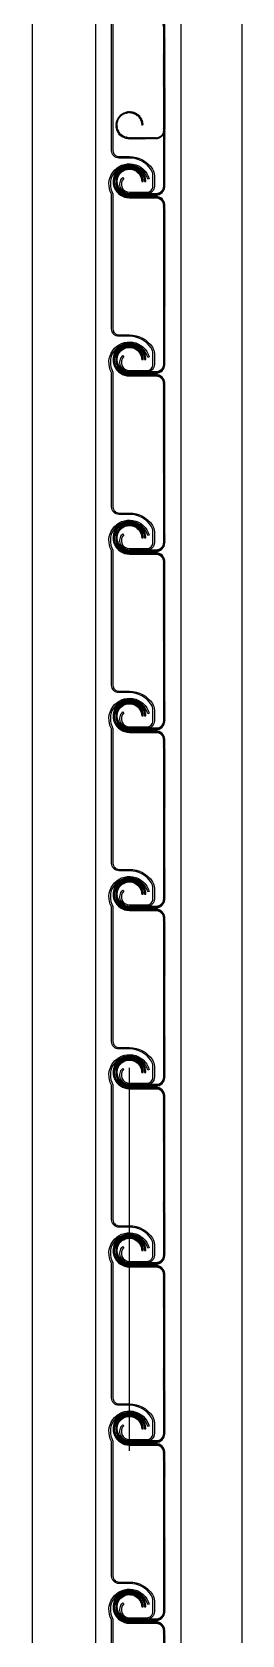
# Model space of a CAD drawing. Header units: millimetres. Extents: x 19868 to 801382, y -4805 to 85279.
# Drawn here: x 159350 to 159436, y 40353 to 41011 of the extents above; entities that cross this region are included whole.
import ezdxf

# ---------------------------------------------------------------- set-up
doc = ezdxf.new("R2010")
doc.units = ezdxf.units.MM
doc.header["$LTSCALE"] = 250
doc.layers.add('A-ETC-8', color=8, linetype='Continuous')

# ---------------------------------------------------------------- blocks, each defined once
blk = doc.blocks.new('C9fc9bb7c')
h = blk.add_hatch()
h.set_pattern_fill('ANSI31', color=256, scale=1.161, angle=-90, style=0)
h.set_pattern_definition([(315, (-1584085.85751, 212787.01352), (0.10261887162, 0.10261887162), [])])
h.paths.add_polyline_path([(710.8, 5942.26), (710.8, 5999.55), (710.8, 6006.69, 0.414214), (707.75, 6009.74), (696.9, 6009.74), (696.9, 6010.33), (707.75, 6010.33, -0.414214), (711.39, 6006.69), (711.39, 5999.55), (711.39, 5942.26)])
h.paths.add_polyline_path([(690.2, 6016.37), (690.79, 6016.37, 0.272094), (693.98, 6011.07), (692.9, 6011.07, -0.234313)])
h.paths.add_polyline_path([(690.2, 6016.37, -0.416993), (696.9, 6023.13), (696.9, 6022.55, 0.41726), (690.79, 6016.37)])
h.paths.add_polyline_path([(696.9, 6022.55), (696.9, 6023.13, -0.414214), (703.59, 6016.44), (703.01, 6016.44, 0.414214)])
h.paths.add_polyline_path([(692.9, 6011.07), (693.98, 6011.07, 0.125086), (696.9, 6010.33), (696.9, 6009.74, -0.161553)])
h.paths.add_polyline_path([(707.75, 5937.77), (696.9, 5937.77), (696.9, 5938.35), (704.06, 5938.35), (707.75, 5938.35, 0.414214), (710.8, 5941.41), (710.8, 5942.26), (711.39, 5942.26), (711.39, 5941.41, -0.414214)])
h.paths.add_polyline_path([(696.9, 5948.42), (696.9, 5949.01, -0.414214), (702.52, 5943.39), (701.93, 5943.39, 0.414214)])
h.paths.add_polyline_path([(691.39, 5942.26, -0.474498), (696.9, 5949.01), (696.9, 5948.42, 0.481821), (691.99, 5942.26)])
h.paths.add_polyline_path([(691.39, 5942.26), (691.99, 5942.26, 0.349691), (696.9, 5938.35), (696.9, 5937.77, -0.356394)])
h = blk.add_hatch()
h.set_pattern_fill('ANSI31', color=256, scale=1.161, angle=-90, style=0)
h.set_pattern_definition([(315, (-1584085.85751, 212763.95102), (0.10261887162, 0.10261887162), [])])
h.paths.add_polyline_path([(710.8, 5919.2), (710.8, 5976.49), (710.8, 5983.63, 0.414214), (707.75, 5986.68), (696.9, 5986.68), (696.9, 5987.27), (707.75, 5987.27, -0.414214), (711.39, 5983.63), (711.39, 5976.49), (711.39, 5919.2)])
h.paths.add_polyline_path([(690.2, 5993.31), (690.79, 5993.31, 0.272094), (693.98, 5988.01), (692.9, 5988.01, -0.234313)])
h.paths.add_polyline_path([(690.2, 5993.31, -0.416993), (696.9, 6000.07), (696.9, 5999.48, 0.41726), (690.79, 5993.31)])
h.paths.add_polyline_path([(696.9, 5999.48), (696.9, 6000.07, -0.414214), (703.59, 5993.38), (703.01, 5993.38, 0.414214)])
h.paths.add_polyline_path([(692.9, 5988.01), (693.98, 5988.01, 0.125086), (696.9, 5987.27), (696.9, 5986.68, -0.161553)])
h.paths.add_polyline_path([(707.75, 5914.7), (696.9, 5914.7), (696.9, 5915.29), (704.06, 5915.29), (707.75, 5915.29, 0.414214), (710.8, 5918.35), (710.8, 5919.2), (711.39, 5919.2), (711.39, 5918.35, -0.414214)])
h.paths.add_polyline_path([(696.9, 5925.36), (696.9, 5925.94, -0.414214), (702.52, 5920.32), (701.93, 5920.32, 0.414214)])
h.paths.add_polyline_path([(691.39, 5919.2, -0.474498), (696.9, 5925.94), (696.9, 5925.36, 0.481821), (691.99, 5919.2)])
h.paths.add_polyline_path([(691.39, 5919.2), (691.99, 5919.2, 0.349691), (696.9, 5915.29), (696.9, 5914.7, -0.356394)])
h = blk.add_hatch()
h.set_pattern_fill('ANSI31', color=256, scale=1.161, angle=-90, style=0)
h.set_pattern_definition([(315, (-1584085.85751, 212690.88852), (0.10261887162, 0.10261887162), [])])
h.paths.add_polyline_path([(710.8, 5846.14), (710.8, 5903.42), (710.8, 5910.56, 0.414214), (707.75, 5913.62), (696.9, 5913.62), (696.9, 5914.2), (707.75, 5914.2, -0.414214), (711.39, 5910.56), (711.39, 5903.42), (711.39, 5846.14)])
h.paths.add_polyline_path([(690.2, 5920.25), (690.79, 5920.25, 0.272094), (693.98, 5914.95), (692.9, 5914.95, -0.234313)])
h.paths.add_polyline_path([(690.2, 5920.25, -0.416993), (696.9, 5927.01), (696.9, 5926.42, 0.41726), (690.79, 5920.25)])
h.paths.add_polyline_path([(696.9, 5926.42), (696.9, 5927.01, -0.414214), (703.59, 5920.31), (703.01, 5920.31, 0.414214)])
h.paths.add_polyline_path([(692.9, 5914.95), (693.98, 5914.95, 0.125086), (696.9, 5914.2), (696.9, 5913.62, -0.161553)])
h.paths.add_polyline_path([(707.75, 5841.64), (696.9, 5841.64), (696.9, 5842.23), (704.06, 5842.23), (707.75, 5842.23, 0.414214), (710.8, 5845.28), (710.8, 5846.14), (711.39, 5846.14), (711.39, 5845.28, -0.414214)])
h.paths.add_polyline_path([(696.9, 5852.3), (696.9, 5852.88, -0.414214), (702.52, 5847.26), (701.93, 5847.26, 0.414214)])
h.paths.add_polyline_path([(691.39, 5846.14, -0.474498), (696.9, 5852.88), (696.9, 5852.3, 0.481821), (691.99, 5846.14)])
h.paths.add_polyline_path([(691.39, 5846.14), (691.99, 5846.14, 0.349691), (696.9, 5842.23), (696.9, 5841.64, -0.356394)])
h = blk.add_hatch()
h.set_pattern_fill('ANSI31', color=256, scale=1.161, angle=-90, style=0)
h.set_pattern_definition([(315, (-1584085.85751, 212617.82602), (0.10261887162, 0.10261887162), [])])
h.paths.add_polyline_path([(710.8, 5773.08), (710.8, 5830.36), (710.8, 5837.5, 0.414214), (707.75, 5840.56), (696.9, 5840.56), (696.9, 5841.14), (707.75, 5841.14, -0.414214), (711.39, 5837.5), (711.39, 5830.36), (711.39, 5773.08)])
h.paths.add_polyline_path([(690.2, 5847.19), (690.79, 5847.19, 0.272094), (693.98, 5841.88), (692.9, 5841.88, -0.234313)])
h.paths.add_polyline_path([(690.2, 5847.19, -0.416993), (696.9, 5853.95), (696.9, 5853.36, 0.41726), (690.79, 5847.19)])
h.paths.add_polyline_path([(696.9, 5853.36), (696.9, 5853.95, -0.414214), (703.59, 5847.25), (703.01, 5847.25, 0.414214)])
h.paths.add_polyline_path([(692.9, 5841.88), (693.98, 5841.88, 0.125086), (696.9, 5841.14), (696.9, 5840.56, -0.161553)])
h.paths.add_polyline_path([(707.75, 5768.58), (696.9, 5768.58), (696.9, 5769.17), (704.06, 5769.17), (707.75, 5769.17, 0.414214), (710.8, 5772.22), (710.8, 5773.08), (711.39, 5773.08), (711.39, 5772.22, -0.414214)])
h.paths.add_polyline_path([(696.9, 5779.23), (696.9, 5779.82, -0.414214), (702.52, 5774.2), (701.93, 5774.2, 0.414214)])
h.paths.add_polyline_path([(691.39, 5773.08, -0.474498), (696.9, 5779.82), (696.9, 5779.23, 0.481821), (691.99, 5773.08)])
h.paths.add_polyline_path([(691.39, 5773.08), (691.99, 5773.08, 0.349691), (696.9, 5769.17), (696.9, 5768.58, -0.356394)])
h = blk.add_hatch()
h.set_pattern_fill('ANSI31', color=256, scale=1.161, angle=-90, style=0)
h.set_pattern_definition([(315, (-1584085.85751, 212544.76352), (0.10261887162, 0.10261887162), [])])
h.paths.add_polyline_path([(710.8, 5700.01), (710.8, 5757.3), (710.8, 5764.44, 0.414214), (707.75, 5767.49), (696.9, 5767.49), (696.9, 5768.08), (707.75, 5768.08, -0.414214), (711.39, 5764.44), (711.39, 5757.3), (711.39, 5700.01)])
h.paths.add_polyline_path([(690.2, 5774.12), (690.79, 5774.12, 0.272094), (693.98, 5768.82), (692.9, 5768.82, -0.234313)])
h.paths.add_polyline_path([(690.2, 5774.12, -0.416993), (696.9, 5780.88), (696.9, 5780.3, 0.41726), (690.79, 5774.12)])
h.paths.add_polyline_path([(696.9, 5780.3), (696.9, 5780.88, -0.414214), (703.59, 5774.19), (703.01, 5774.19, 0.414214)])
h.paths.add_polyline_path([(692.9, 5768.82), (693.98, 5768.82, 0.125086), (696.9, 5768.08), (696.9, 5767.49, -0.161553)])
h.paths.add_polyline_path([(707.75, 5695.52), (696.9, 5695.52), (696.9, 5696.1), (704.06, 5696.1), (707.75, 5696.1, 0.414214), (710.8, 5699.16), (710.8, 5700.01), (711.39, 5700.01), (711.39, 5699.16, -0.414214)])
h.paths.add_polyline_path([(696.9, 5706.17), (696.9, 5706.76, -0.414214), (702.52, 5701.14), (701.93, 5701.14, 0.414214)])
h.paths.add_polyline_path([(691.39, 5700.01, -0.474498), (696.9, 5706.76), (696.9, 5706.17, 0.481821), (691.99, 5700.01)])
h.paths.add_polyline_path([(691.39, 5700.01), (691.99, 5700.01, 0.349691), (696.9, 5696.1), (696.9, 5695.52, -0.356394)])
h = blk.add_hatch()
h.set_pattern_fill('ANSI31', color=256, scale=1.161, angle=-90, style=0)
h.set_pattern_definition([(315, (-1584085.85751, 212471.70102), (0.10261887162, 0.10261887162), [])])
h.paths.add_polyline_path([(710.8, 5626.95), (710.8, 5684.24), (710.8, 5691.38, 0.414214), (707.75, 5694.43), (696.9, 5694.43), (696.9, 5695.02), (707.75, 5695.02, -0.414214), (711.39, 5691.38), (711.39, 5684.24), (711.39, 5626.95)])
h.paths.add_polyline_path([(690.2, 5701.06), (690.79, 5701.06, 0.272094), (693.98, 5695.76), (692.9, 5695.76, -0.234313)])
h.paths.add_polyline_path([(690.2, 5701.06, -0.416993), (696.9, 5707.82), (696.9, 5707.23, 0.41726), (690.79, 5701.06)])
h.paths.add_polyline_path([(696.9, 5707.23), (696.9, 5707.82, -0.414214), (703.59, 5701.13), (703.01, 5701.13, 0.414214)])
h.paths.add_polyline_path([(692.9, 5695.76), (693.98, 5695.76, 0.125086), (696.9, 5695.02), (696.9, 5694.43, -0.161553)])
h.paths.add_polyline_path([(707.75, 5622.45), (696.9, 5622.45), (696.9, 5623.04), (704.06, 5623.04), (707.75, 5623.04, 0.414214), (710.8, 5626.1), (710.8, 5626.95), (711.39, 5626.95), (711.39, 5626.1, -0.414214)])
h.paths.add_polyline_path([(696.9, 5633.11), (696.9, 5633.69, -0.414214), (702.52, 5628.07), (701.93, 5628.07, 0.414214)])
h.paths.add_polyline_path([(691.39, 5626.95, -0.474498), (696.9, 5633.69), (696.9, 5633.11, 0.481821), (691.99, 5626.95)])
h.paths.add_polyline_path([(691.39, 5626.95), (691.99, 5626.95, 0.349691), (696.9, 5623.04), (696.9, 5622.45, -0.356394)])
h = blk.add_hatch()
h.set_pattern_fill('ANSI31', color=256, scale=1.161, angle=-90, style=0)
h.set_pattern_definition([(315, (-1584085.85751, 212398.63852), (0.10261887162, 0.10261887162), [])])
h.paths.add_polyline_path([(710.8, 5553.89), (710.8, 5611.17), (710.8, 5618.31, 0.414214), (707.75, 5621.37), (696.9, 5621.37), (696.9, 5621.95), (707.75, 5621.95, -0.414214), (711.39, 5618.31), (711.39, 5611.17), (711.39, 5553.89)])
h.paths.add_polyline_path([(690.2, 5628), (690.79, 5628, 0.272094), (693.98, 5622.7), (692.9, 5622.7, -0.234313)])
h.paths.add_polyline_path([(690.2, 5628, -0.416993), (696.9, 5634.76), (696.9, 5634.17, 0.41726), (690.79, 5628)])
h.paths.add_polyline_path([(696.9, 5634.17), (696.9, 5634.76, -0.414214), (703.59, 5628.06), (703.01, 5628.06, 0.414214)])
h.paths.add_polyline_path([(692.9, 5622.7), (693.98, 5622.7, 0.125086), (696.9, 5621.95), (696.9, 5621.37, -0.161553)])
h.paths.add_polyline_path([(707.75, 5549.39), (696.9, 5549.39), (696.9, 5549.98), (704.06, 5549.98), (707.75, 5549.98, 0.414214), (710.8, 5553.03), (710.8, 5553.89), (711.39, 5553.89), (711.39, 5553.03, -0.414214)])
h.paths.add_polyline_path([(696.9, 5560.05), (696.9, 5560.63, -0.414214), (702.52, 5555.01), (701.93, 5555.01, 0.414214)])
h.paths.add_polyline_path([(691.39, 5553.89, -0.474498), (696.9, 5560.63), (696.9, 5560.05, 0.481821), (691.99, 5553.89)])
h.paths.add_polyline_path([(691.39, 5553.89), (691.99, 5553.89, 0.349691), (696.9, 5549.98), (696.9, 5549.39, -0.356394)])
h = blk.add_hatch()
h.set_pattern_fill('ANSI31', color=256, scale=1.161, angle=-90, style=0)
h.set_pattern_definition([(315, (-1584085.85751, 212325.57602), (0.10261887162, 0.10261887162), [])])
h.paths.add_polyline_path([(710.8, 5480.83), (710.8, 5538.11), (710.8, 5545.25, 0.414214), (707.75, 5548.31), (696.9, 5548.31), (696.9, 5548.89), (707.75, 5548.89, -0.414214), (711.39, 5545.25), (711.39, 5538.11), (711.39, 5480.83)])
h.paths.add_polyline_path([(690.2, 5554.94), (690.79, 5554.94, 0.272094), (693.98, 5549.63), (692.9, 5549.63, -0.234313)])
h.paths.add_polyline_path([(690.2, 5554.94, -0.416993), (696.9, 5561.7), (696.9, 5561.11, 0.41726), (690.79, 5554.94)])
h.paths.add_polyline_path([(696.9, 5561.11), (696.9, 5561.7, -0.414214), (703.59, 5555), (703.01, 5555, 0.414214)])
h.paths.add_polyline_path([(692.9, 5549.63), (693.98, 5549.63, 0.125086), (696.9, 5548.89), (696.9, 5548.31, -0.161553)])
h.paths.add_polyline_path([(707.75, 5476.33), (696.9, 5476.33), (696.9, 5476.92), (704.06, 5476.92), (707.75, 5476.92, 0.414214), (710.8, 5479.97), (710.8, 5480.83), (711.39, 5480.83), (711.39, 5479.97, -0.414214)])
h.paths.add_polyline_path([(696.9, 5486.98), (696.9, 5487.57, -0.414214), (702.52, 5481.95), (701.93, 5481.95, 0.414214)])
h.paths.add_polyline_path([(691.39, 5480.83, -0.474498), (696.9, 5487.57), (696.9, 5486.98, 0.481821), (691.99, 5480.83)])
h.paths.add_polyline_path([(691.39, 5480.83), (691.99, 5480.83, 0.349691), (696.9, 5476.92), (696.9, 5476.33, -0.356394)])
h = blk.add_hatch()
h.set_pattern_fill('ANSI31', color=256, scale=1.161, angle=-90, style=0)
h.set_pattern_definition([(315, (-1584085.85751, 212252.51352), (0.10261887162, 0.10261887162), [])])
h.paths.add_polyline_path([(710.8, 5407.76), (710.8, 5465.05), (710.8, 5472.19, 0.414214), (707.75, 5475.24), (696.9, 5475.24), (696.9, 5475.83), (707.75, 5475.83, -0.414214), (711.39, 5472.19), (711.39, 5465.05), (711.39, 5407.76)])
h.paths.add_polyline_path([(690.2, 5481.87), (690.79, 5481.87, 0.272094), (693.98, 5476.57), (692.9, 5476.57, -0.234313)])
h.paths.add_polyline_path([(690.2, 5481.87, -0.416993), (696.9, 5488.63), (696.9, 5488.05, 0.41726), (690.79, 5481.87)])
h.paths.add_polyline_path([(696.9, 5488.05), (696.9, 5488.63, -0.414214), (703.59, 5481.94), (703.01, 5481.94, 0.414214)])
h.paths.add_polyline_path([(692.9, 5476.57), (693.98, 5476.57, 0.125086), (696.9, 5475.83), (696.9, 5475.24, -0.161553)])
h.paths.add_polyline_path([(707.75, 5403.27), (696.9, 5403.27), (696.9, 5403.85), (704.06, 5403.85), (707.75, 5403.85, 0.414214), (710.8, 5406.91), (710.8, 5407.76), (711.39, 5407.76), (711.39, 5406.91, -0.414214)])
h.paths.add_polyline_path([(696.9, 5413.92), (696.9, 5414.51, -0.414214), (702.52, 5408.89), (701.93, 5408.89, 0.414214)])
h.paths.add_polyline_path([(691.39, 5407.76, -0.474498), (696.9, 5414.51), (696.9, 5413.92, 0.481821), (691.99, 5407.76)])
h.paths.add_polyline_path([(691.39, 5407.76), (691.99, 5407.76, 0.349691), (696.9, 5403.85), (696.9, 5403.27, -0.356394)])
h = blk.add_hatch()
h.set_pattern_fill('ANSI31', color=256, scale=1.161, angle=-90, style=0)
h.set_pattern_definition([(315, (-1584085.85751, 212179.45102), (0.10261887162, 0.10261887162), [])])
h.paths.add_polyline_path([(710.8, 5334.7), (710.8, 5391.99), (710.8, 5399.13, 0.414214), (707.75, 5402.18), (696.9, 5402.18), (696.9, 5402.77), (707.75, 5402.77, -0.414214), (711.39, 5399.13), (711.39, 5391.99), (711.39, 5334.7)])
h.paths.add_polyline_path([(690.2, 5408.81), (690.79, 5408.81, 0.272094), (693.98, 5403.51), (692.9, 5403.51, -0.234313)])
h.paths.add_polyline_path([(690.2, 5408.81, -0.416993), (696.9, 5415.57), (696.9, 5414.98, 0.41726), (690.79, 5408.81)])
h.paths.add_polyline_path([(696.9, 5414.98), (696.9, 5415.57, -0.414214), (703.59, 5408.88), (703.01, 5408.88, 0.414214)])
h.paths.add_polyline_path([(692.9, 5403.51), (693.98, 5403.51, 0.125086), (696.9, 5402.77), (696.9, 5402.18, -0.161553)])
h.paths.add_polyline_path([(707.75, 5330.2), (696.9, 5330.2), (696.9, 5330.79), (704.06, 5330.79), (707.75, 5330.79, 0.414214), (710.8, 5333.85), (710.8, 5334.7), (711.39, 5334.7), (711.39, 5333.85, -0.414214)])
h.paths.add_polyline_path([(696.9, 5340.86), (696.9, 5341.44, -0.414214), (702.52, 5335.82), (701.93, 5335.82, 0.414214)])
h.paths.add_polyline_path([(691.39, 5334.7, -0.474498), (696.9, 5341.44), (696.9, 5340.86, 0.481821), (691.99, 5334.7)])
h.paths.add_polyline_path([(691.39, 5334.7), (691.99, 5334.7, 0.349691), (696.9, 5330.79), (696.9, 5330.2, -0.356394)])
h = blk.add_hatch()
h.set_pattern_fill('ANSI31', color=256, scale=1.161, angle=-90, style=0)
h.set_pattern_definition([(315, (-1584085.85751, 212106.38852), (0.10261887162, 0.10261887162), [])])
h.paths.add_polyline_path([(710.8, 5261.64), (710.8, 5318.92), (710.8, 5326.06, 0.414214), (707.75, 5329.12), (696.9, 5329.12), (696.9, 5329.7), (707.75, 5329.7, -0.414214), (711.39, 5326.06), (711.39, 5318.92), (711.39, 5261.64)])
h.paths.add_polyline_path([(690.2, 5335.75), (690.79, 5335.75, 0.272094), (693.98, 5330.45), (692.9, 5330.45, -0.234313)])
h.paths.add_polyline_path([(690.2, 5335.75, -0.416993), (696.9, 5342.51), (696.9, 5341.92, 0.41726), (690.79, 5335.75)])
h.paths.add_polyline_path([(696.9, 5341.92), (696.9, 5342.51, -0.414214), (703.59, 5335.81), (703.01, 5335.81, 0.414214)])
h.paths.add_polyline_path([(692.9, 5330.45), (693.98, 5330.45, 0.125086), (696.9, 5329.7), (696.9, 5329.12, -0.161553)])
h.paths.add_polyline_path([(707.75, 5257.14), (696.9, 5257.14), (696.9, 5257.73), (704.06, 5257.73), (707.75, 5257.73, 0.414214), (710.8, 5260.78), (710.8, 5261.64), (711.39, 5261.64), (711.39, 5260.78, -0.414214)])
h.paths.add_polyline_path([(696.9, 5267.8), (696.9, 5268.38, -0.414214), (702.52, 5262.76), (701.93, 5262.76, 0.414214)])
h.paths.add_polyline_path([(691.39, 5261.64, -0.474498), (696.9, 5268.38), (696.9, 5267.8, 0.481821), (691.99, 5261.64)])
h.paths.add_polyline_path([(691.39, 5261.64), (691.99, 5261.64, 0.349691), (696.9, 5257.73), (696.9, 5257.14, -0.356394)])
for p, q in [((657, 6080.32), (657, 0)), ((683, 6083.07), (683, 0)), ((718, 6083.07), (718, 0)), ((743, 6080.32), (743, 0)), ((696.9, 5914.2), (696.9, 5914.7)), ((696.9, 5841.14), (696.9, 5841.64)), ((696.9, 5768.08), (696.9, 5768.58)), ((696.9, 5695.02), (696.9, 5695.52)), ((696.9, 5621.95), (696.9, 5622.45)), ((696.9, 5399.75), (696.9, 5556.86)), ((696.9, 5329.7), (696.9, 5330.2))]:
    blk.add_line(p, q)
for points in [[(689.57, 5976.49), (689.57, 5988.14, -1.129258), (705, 5994.48), (704.44, 5994.33, 1.140281), (690.15, 5988.29), (690.15, 5976.49)], [(711.39, 5976.49), (711.39, 5983.63, 0.414214), (707.75, 5987.27), (696.9, 5987.27, -2.414214), (703.01, 5993.38), (703.59, 5993.38, 2.414214), (696.9, 5986.68), (707.75, 5986.68, -0.414214), (710.8, 5983.63), (710.8, 5976.49)], [(690.15, 5976.49), (690.15, 5932.96, 0.414214), (692.62, 5930.49), (696.9, 5930.49, -0.251984), (706.32, 5925.42, -0.146897), (707.11, 5922.78), (707.11, 5918.35, -0.414214), (704.06, 5915.29), (696.9, 5915.29, -0.668179), (694.13, 5921.96), (694.55, 5921.55, 0.668179), (696.9, 5915.88), (704.06, 5915.88, 0.414214), (706.53, 5918.35), (706.53, 5922.78, 0.146897), (705.83, 5925.1, 0.251984), (696.9, 5929.9), (692.62, 5929.9, -0.414214), (689.57, 5932.96), (689.57, 5976.49)], [(710.8, 5976.49), (710.8, 5918.35, -0.414214), (707.75, 5915.29), (696.9, 5915.29, -2.414214), (701.93, 5920.32), (702.52, 5920.32, 2.414214), (696.9, 5914.7), (707.75, 5914.7, 0.414214), (711.39, 5918.35), (711.39, 5976.49)], [(689.57, 5903.42), (689.57, 5915.08, -1.129258), (705, 5921.42), (704.44, 5921.27, 1.140281), (690.15, 5915.23), (690.15, 5903.42)], [(711.39, 5903.42), (711.39, 5910.56, 0.414214), (707.75, 5914.2), (696.9, 5914.2, -2.414214), (703.01, 5920.31), (703.59, 5920.31, 2.414214), (696.9, 5913.62), (707.75, 5913.62, -0.414214), (710.8, 5910.56), (710.8, 5903.42)], [(690.15, 5903.42), (690.15, 5859.89, 0.414214), (692.62, 5857.43), (696.9, 5857.43, -0.251984), (706.32, 5852.36, -0.146897), (707.11, 5849.72), (707.11, 5845.28, -0.414214), (704.06, 5842.23), (696.9, 5842.23, -0.668179), (694.13, 5848.9), (694.55, 5848.49, 0.668179), (696.9, 5842.81), (704.06, 5842.81, 0.414214), (706.53, 5845.28), (706.53, 5849.72, 0.146897), (705.83, 5852.03, 0.251984), (696.9, 5856.84), (692.62, 5856.84, -0.414214), (689.57, 5859.89), (689.57, 5903.42)], [(710.8, 5903.42), (710.8, 5845.28, -0.414214), (707.75, 5842.23), (696.9, 5842.23, -2.414214), (701.93, 5847.26), (702.52, 5847.26, 2.414214), (696.9, 5841.64), (707.75, 5841.64, 0.414214), (711.39, 5845.28), (711.39, 5903.42)], [(689.57, 5830.36), (689.57, 5842.01, -1.129258), (705, 5848.36), (704.44, 5848.2, 1.140281), (690.15, 5842.17), (690.15, 5830.36)], [(711.39, 5830.36), (711.39, 5837.5, 0.414214), (707.75, 5841.14), (696.9, 5841.14, -2.414214), (703.01, 5847.25), (703.59, 5847.25, 2.414214), (696.9, 5840.56), (707.75, 5840.56, -0.414214), (710.8, 5837.5), (710.8, 5830.36)], [(690.15, 5830.36), (690.15, 5786.83, 0.414214), (692.62, 5784.36), (696.9, 5784.36, -0.251984), (706.32, 5779.29, -0.146897), (707.11, 5776.66), (707.11, 5772.22, -0.414214), (704.06, 5769.17), (696.9, 5769.17, -0.668179), (694.13, 5775.84), (694.55, 5775.43, 0.668179), (696.9, 5769.75), (704.06, 5769.75, 0.414214), (706.53, 5772.22), (706.53, 5776.66, 0.146897), (705.83, 5778.97, 0.251984), (696.9, 5783.78), (692.62, 5783.78, -0.414214), (689.57, 5786.83), (689.57, 5830.36)], [(710.8, 5830.36), (710.8, 5772.22, -0.414214), (707.75, 5769.17), (696.9, 5769.17, -2.414214), (701.93, 5774.2), (702.52, 5774.2, 2.414214), (696.9, 5768.58), (707.75, 5768.58, 0.414214), (711.39, 5772.22), (711.39, 5830.36)], [(689.57, 5757.3), (689.57, 5768.95, -1.129258), (705, 5775.3), (704.44, 5775.14, 1.140281), (690.15, 5769.11), (690.15, 5757.3)], [(711.39, 5757.3), (711.39, 5764.44, 0.414214), (707.75, 5768.08), (696.9, 5768.08, -2.414214), (703.01, 5774.19), (703.59, 5774.19, 2.414214), (696.9, 5767.49), (707.75, 5767.49, -0.414214), (710.8, 5764.44), (710.8, 5757.3)], [(690.15, 5757.3), (690.15, 5713.77, 0.414214), (692.62, 5711.3), (696.9, 5711.3, -0.251984), (706.32, 5706.23, -0.146897), (707.11, 5703.59), (707.11, 5699.16, -0.414214), (704.06, 5696.1), (696.9, 5696.1, -0.668179), (694.13, 5702.78), (694.55, 5702.36, 0.668179), (696.9, 5696.69), (704.06, 5696.69, 0.414214), (706.53, 5699.16), (706.53, 5703.59, 0.146897), (705.83, 5705.91, 0.251984), (696.9, 5710.72), (692.62, 5710.72, -0.414214), (689.57, 5713.77), (689.57, 5757.3)], [(710.8, 5757.3), (710.8, 5699.16, -0.414214), (707.75, 5696.1), (696.9, 5696.1, -2.414214), (701.93, 5701.14), (702.52, 5701.14, 2.414214), (696.9, 5695.52), (707.75, 5695.52, 0.414214), (711.39, 5699.16), (711.39, 5757.3)], [(689.57, 5684.24), (689.57, 5695.89, -1.129258), (705, 5702.23), (704.44, 5702.08, 1.140281), (690.15, 5696.04), (690.15, 5684.24)], [(711.39, 5684.24), (711.39, 5691.38, 0.414214), (707.75, 5695.02), (696.9, 5695.02, -2.414214), (703.01, 5701.13), (703.59, 5701.13, 2.414214), (696.9, 5694.43), (707.75, 5694.43, -0.414214), (710.8, 5691.38), (710.8, 5684.24)], [(690.15, 5684.24), (690.15, 5640.71, 0.414214), (692.62, 5638.24), (696.9, 5638.24, -0.251984), (706.32, 5633.17, -0.146897), (707.11, 5630.53), (707.11, 5626.1, -0.414214), (704.06, 5623.04), (696.9, 5623.04, -0.668179), (694.13, 5629.71), (694.55, 5629.3, 0.668179), (696.9, 5623.63), (704.06, 5623.63, 0.414214), (706.53, 5626.1), (706.53, 5630.53, 0.146897), (705.83, 5632.85, 0.251984), (696.9, 5637.65), (692.62, 5637.65, -0.414214), (689.57, 5640.71), (689.57, 5684.24)], [(710.8, 5684.24), (710.8, 5626.1, -0.414214), (707.75, 5623.04), (696.9, 5623.04, -2.414214), (701.93, 5628.07), (702.52, 5628.07, 2.414214), (696.9, 5622.45), (707.75, 5622.45, 0.414214), (711.39, 5626.1), (711.39, 5684.24)], [(689.57, 5611.17), (689.57, 5622.83, -1.129258), (705, 5629.17), (704.44, 5629.02, 1.140281), (690.15, 5622.98), (690.15, 5611.17)], [(711.39, 5611.17), (711.39, 5618.31, 0.414214), (707.75, 5621.95), (696.9, 5621.95, -2.414214), (703.01, 5628.06), (703.59, 5628.06, 2.414214), (696.9, 5621.37), (707.75, 5621.37, -0.414214), (710.8, 5618.31), (710.8, 5611.17)], [(690.15, 5611.17), (690.15, 5567.64, 0.414214), (692.62, 5565.18), (696.9, 5565.18, -0.251984), (706.32, 5560.11, -0.146897), (707.11, 5557.47), (707.11, 5553.03, -0.414214), (704.06, 5549.98), (696.9, 5549.98, -0.668179), (694.13, 5556.65), (694.55, 5556.24, 0.668179), (696.9, 5550.56), (704.06, 5550.56, 0.414214), (706.53, 5553.03), (706.53, 5557.47, 0.146897), (705.83, 5559.78, 0.251984), (696.9, 5564.59), (692.62, 5564.59, -0.414214), (689.57, 5567.64), (689.57, 5611.17)], [(710.8, 5611.17), (710.8, 5553.03, -0.414214), (707.75, 5549.98), (696.9, 5549.98, -2.414214), (701.93, 5555.01), (702.52, 5555.01, 2.414214), (696.9, 5549.39), (707.75, 5549.39, 0.414214), (711.39, 5553.03), (711.39, 5611.17)], [(689.57, 5538.11), (689.57, 5549.76, -1.129258), (705, 5556.11), (704.44, 5555.95, 1.140281), (690.15, 5549.92), (690.15, 5538.11)], [(711.39, 5538.11), (711.39, 5545.25, 0.414214), (707.75, 5548.89), (696.9, 5548.89, -2.414214), (703.01, 5555), (703.59, 5555, 2.414214), (696.9, 5548.31), (707.75, 5548.31, -0.414214), (710.8, 5545.25), (710.8, 5538.11)], [(690.15, 5538.11), (690.15, 5494.58, 0.414214), (692.62, 5492.11), (696.9, 5492.11, -0.251984), (706.32, 5487.04, -0.146897), (707.11, 5484.41), (707.11, 5479.97, -0.414214), (704.06, 5476.92), (696.9, 5476.92, -0.668179), (694.13, 5483.59), (694.55, 5483.18, 0.668179), (696.9, 5477.5), (704.06, 5477.5, 0.414214), (706.53, 5479.97), (706.53, 5484.41, 0.146897), (705.83, 5486.72, 0.251984), (696.9, 5491.53), (692.62, 5491.53, -0.414214), (689.57, 5494.58), (689.57, 5538.11)], [(710.8, 5538.11), (710.8, 5479.97, -0.414214), (707.75, 5476.92), (696.9, 5476.92, -2.414214), (701.93, 5481.95), (702.52, 5481.95, 2.414214), (696.9, 5476.33), (707.75, 5476.33, 0.414214), (711.39, 5479.97), (711.39, 5538.11)], [(689.57, 5465.05), (689.57, 5476.7, -1.129258), (705, 5483.05), (704.44, 5482.89, 1.140281), (690.15, 5476.86), (690.15, 5465.05)], [(711.39, 5465.05), (711.39, 5472.19, 0.414214), (707.75, 5475.83), (696.9, 5475.83, -2.414214), (703.01, 5481.94), (703.59, 5481.94, 2.414214), (696.9, 5475.24), (707.75, 5475.24, -0.414214), (710.8, 5472.19), (710.8, 5465.05)], [(690.15, 5465.05), (690.15, 5421.52, 0.414214), (692.62, 5419.05), (696.9, 5419.05, -0.251984), (706.32, 5413.98, -0.146897), (707.11, 5411.34), (707.11, 5406.91, -0.414214), (704.06, 5403.85), (696.9, 5403.85, -0.668179), (694.13, 5410.53), (694.55, 5410.11, 0.668179), (696.9, 5404.44), (704.06, 5404.44, 0.414214), (706.53, 5406.91), (706.53, 5411.34, 0.146897), (705.83, 5413.66, 0.251984), (696.9, 5418.47), (692.62, 5418.47, -0.414214), (689.57, 5421.52), (689.57, 5465.05)], [(710.8, 5465.05), (710.8, 5406.91, -0.414214), (707.75, 5403.85), (696.9, 5403.85, -2.414214), (701.93, 5408.89), (702.52, 5408.89, 2.414214), (696.9, 5403.27), (707.75, 5403.27, 0.414214), (711.39, 5406.91), (711.39, 5465.05)], [(689.57, 5391.99), (689.57, 5403.64, -1.129258), (705, 5409.98), (704.44, 5409.83, 1.140281), (690.15, 5403.79), (690.15, 5391.99)], [(711.39, 5391.99), (711.39, 5399.13, 0.414214), (707.75, 5402.77), (696.9, 5402.77, -2.414214), (703.01, 5408.88), (703.59, 5408.88, 2.414214), (696.9, 5402.18), (707.75, 5402.18, -0.414214), (710.8, 5399.13), (710.8, 5391.99)], [(690.15, 5391.99), (690.15, 5348.46, 0.414214), (692.62, 5345.99), (696.9, 5345.99, -0.251984), (706.32, 5340.92, -0.146897), (707.11, 5338.28), (707.11, 5333.85, -0.414214), (704.06, 5330.79), (696.9, 5330.79, -0.668179), (694.13, 5337.46), (694.55, 5337.05, 0.668179), (696.9, 5331.38), (704.06, 5331.38, 0.414214), (706.53, 5333.85), (706.53, 5338.28, 0.146897), (705.83, 5340.6, 0.251984), (696.9, 5345.4), (692.62, 5345.4, -0.414214), (689.57, 5348.46), (689.57, 5391.99)], [(710.8, 5391.99), (710.8, 5333.85, -0.414214), (707.75, 5330.79), (696.9, 5330.79, -2.414214), (701.93, 5335.82), (702.52, 5335.82, 2.414214), (696.9, 5330.2), (707.75, 5330.2, 0.414214), (711.39, 5333.85), (711.39, 5391.99)], [(689.57, 5318.92), (689.57, 5330.58, -1.129258), (705, 5336.92), (704.44, 5336.77, 1.140281), (690.15, 5330.73), (690.15, 5318.92)], [(711.39, 5318.92), (711.39, 5326.06, 0.414214), (707.75, 5329.7), (696.9, 5329.7, -2.414214), (703.01, 5335.81), (703.59, 5335.81, 2.414214), (696.9, 5329.12), (707.75, 5329.12, -0.414214), (710.8, 5326.06), (710.8, 5318.92)]]:
    blk.add_lwpolyline(points, format="xyb")

msp = doc.modelspace()

# ---------------------------------------------------------------- block references
at = {"layer": 'A-ETC-8'}
msp.add_blockref('C9fc9bb7c', (158693.21, 35028.93, 0), dxfattribs=at)

doc.saveas('drawing.dxf')
